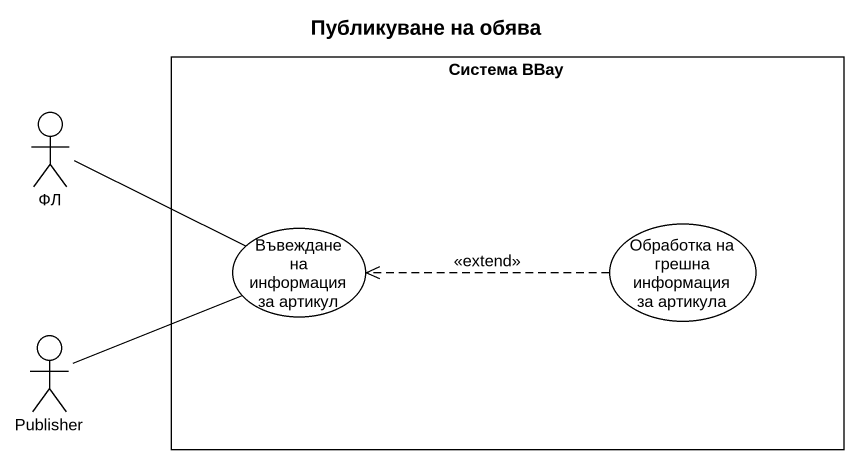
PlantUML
@startuml
title Публикуване на обява
rectangle "Система BBay" as Система_BBay {
  usecase "Въвеждане на информация за артикул" as Въвеждане_на_информация_за
  usecase "Обработка на грешна информация за артикула" as Обработка_на_грешна
}
actor ФЛ
actor Publisher
ФЛ -right- Въвеждане_на_информация_за
Обработка_на_грешна .left.> Въвеждане_на_информация_за : <<extend>>
Publisher -right- Въвеждане_на_информация_за
@enduml
